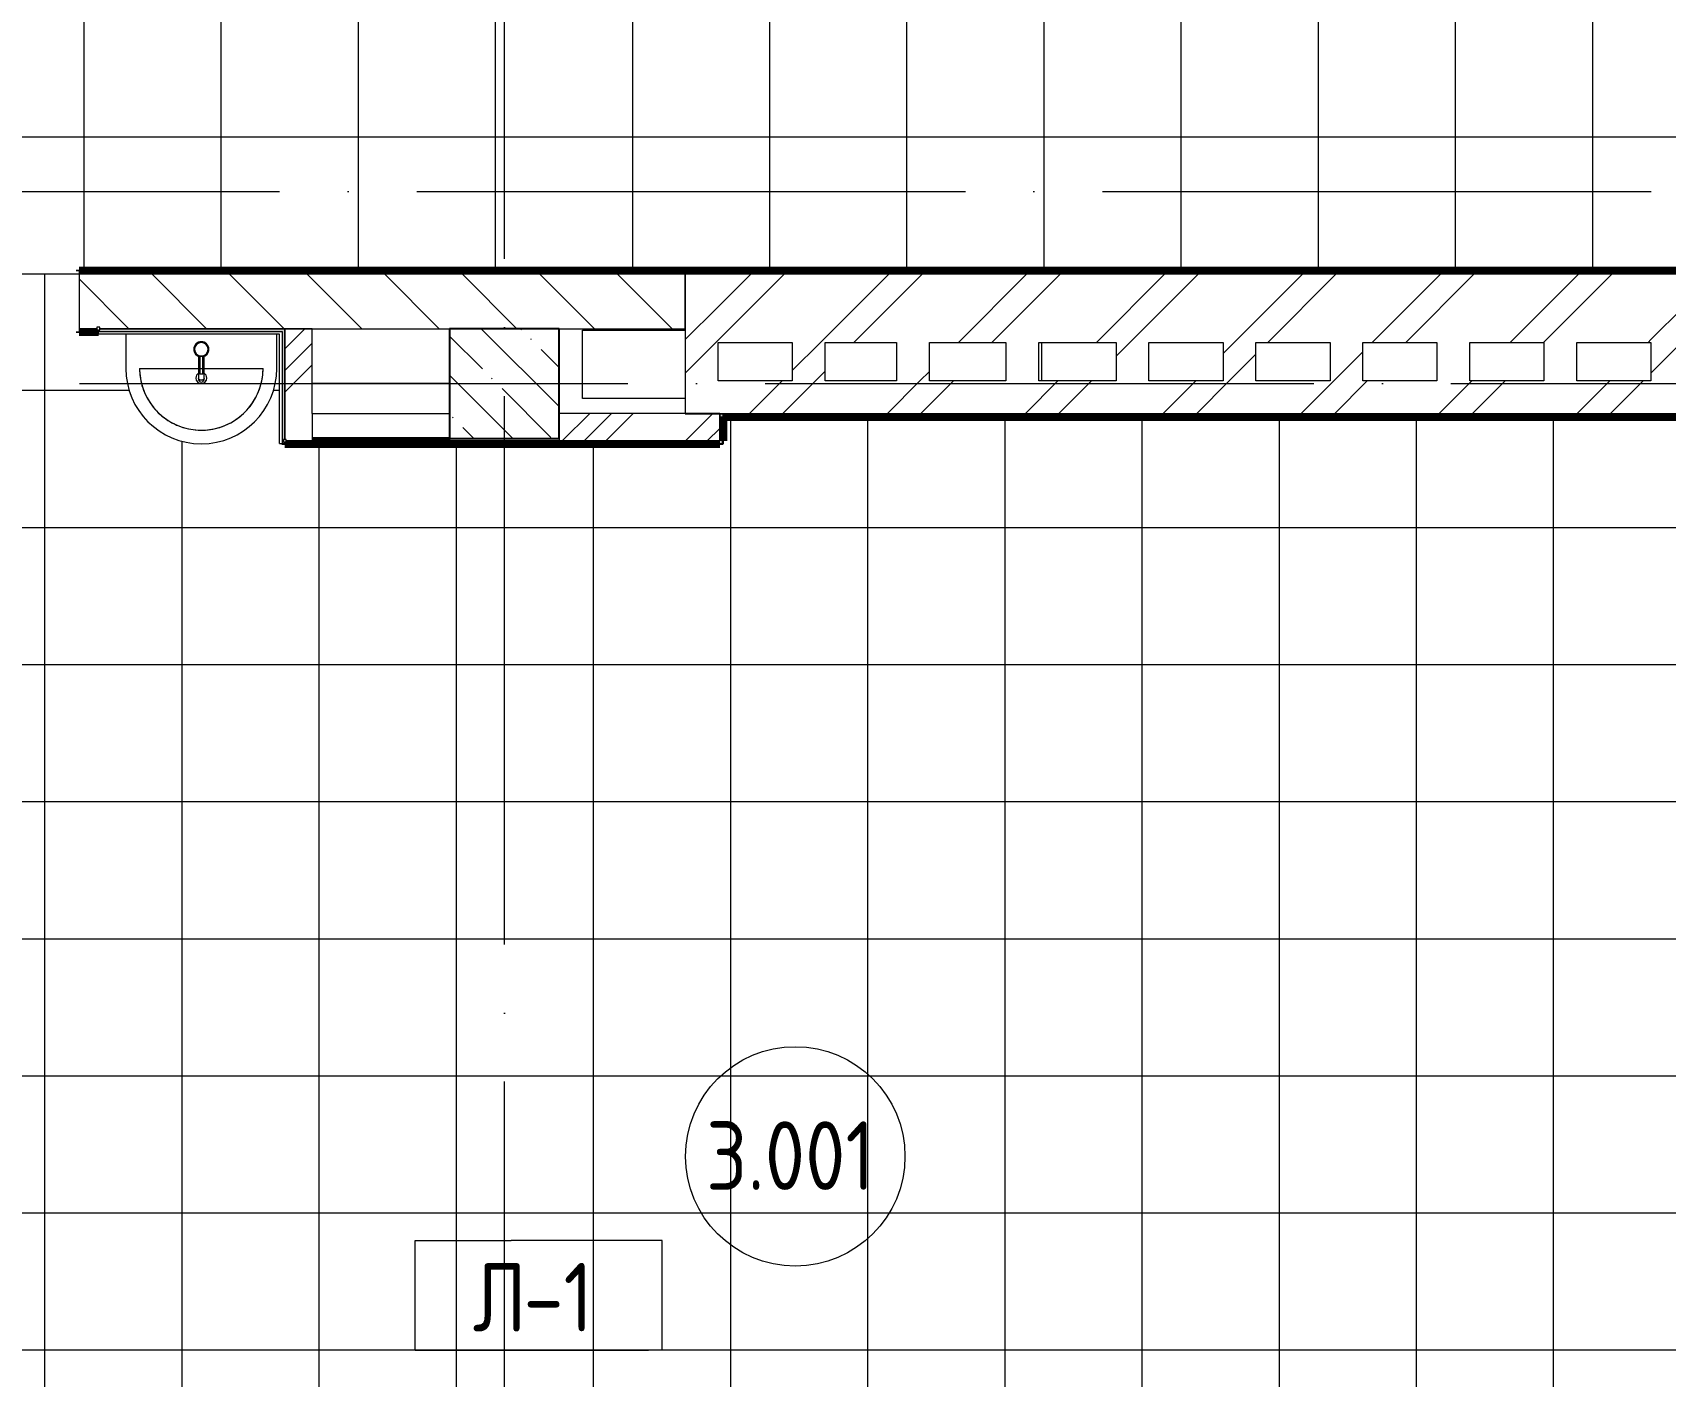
# Model space of a CAD drawing. Header units: millimetres. Extents: x 97 to 215964, y -4577 to 60645.
# Drawn here: x 61328 to 67280, y 47354 to 52255 of the extents above; entities that cross this region are included whole.
import ezdxf

# ---------------------------------------------------------------- set-up
doc = ezdxf.new("R2010")
doc.units = ezdxf.units.MM
doc.linetypes.add('ADSK_Линия сетки', pattern=[2500, 2000, -250, 0, -250])
for name, color, linetype, lineweight in [('A-AREA-____-IDEN', 2, 'Continuous', 20), ('A-FLOR-____-IDEN', 11, 'Continuous', 20), ('A-FLOR-____-OTLN', 192, 'Continuous', 9), ('A-FLOR-____-PATT', 8, 'Continuous', 9), ('A-GENM-____-MCUT', 13, 'Continuous', 9), ('A-GENM-____-OTLN', 13, 'Continuous', 9), ('A-WALL-____-MCUT', 113, 'Continuous', 9), ('A-WALL-____-PATT', 111, 'Continuous', 9), ('I-WALL-____-OTLN', 2, 'Continuous', 9), ('P-SANR-FIXT-OTLN', 6, 'Continuous', 9), ('S-COLS-____-MCUT', 52, 'Continuous', 9), ('S-COLS-____-OTLN', 52, 'Continuous', 9), ('S-GRID-____-OTLN', 1, 'Continuous', 9)]:
    doc.layers.add(name, color=color, linetype=linetype, lineweight=lineweight)
doc.styles.add('GOST Common', font='GOST_Common.ttf', dxfattribs={"width": 0.9, "height": 250})
pattern_1 = [(45, (0, 0), (-224.5064, 224.5064), []), (45, (79.38, 0), (0, 449.0128), []), (45, (-79.38, 0), (0, 449.0128), [])]
pattern_2 = [(45, (0, 0), (-251.4472, 251.4472), []), (45, (0, 381), (-251.4472, 251.4472), [])]

# ---------------------------------------------------------------- blocks, each defined once
blk = doc.blocks.new('BSC_Колонна _Прямоугольная - 400x400-31437719-О_АИ_ПП_8_400_Целиком')
at = {"layer": 'S-COLS-____-OTLN', "lineweight": 5}
h = blk.add_hatch(dxfattribs=at)
h.set_pattern_fill('FP_44', color=256, style=0, pattern_type=2)
h.set_pattern_definition([(135, (-4249.98, -50975), (-142.5619, -142.5619), []), (135, (-4107.42, -50975), (-142.5619, -142.5619), [252.016, -50.403, 3.353, -47.05])])
h.paths.add_polyline_path([(-199.8, -200), (200, -200), (200, 200), (-200, 200), (-199.8, -199)])
at = {"layer": 'S-COLS-____-MCUT', "color": 130, "lineweight": 25}
for p, q in [((200, 200), (-200, 200)), ((-200, 200), (-200, -199)), ((200, -200), (200, 200)), ((-199.8, -200), (200, -200))]:
    blk.add_line(p, q, dxfattribs=at)
blk = doc.blocks.new('ASML_АР_Отделка Люка - ВО Отделка люков_Грунтовка 0_Шпатлевка 0_Окраска 0_0-42722003-О_АИ_ПП_8_400_Целиком')
at = {"layer": 'A-GENM-____-MCUT', "color": 130, "lineweight": 25}
for p, q in [((250, 3), (-250, 3)), ((-250, 3), (-250, 0)), ((250, 0), (250, 3)), ((-250, 0), (250, 0))]:
    blk.add_line(p, q, dxfattribs=at)
blk = doc.blocks.new('0083_СОШ675_АР_R22_rvt-1-О_АИ_ПП_8_400_Целиком')
at = {"layer": 'A-WALL-____-PATT', "lineweight": 5}
h = blk.add_hatch(dxfattribs=at)
h.set_pattern_fill('FP_10', color=10, style=0, pattern_type=2)
h.set_pattern_definition([(135, (0, 0), (-141.42136, -141.42136), [])])
h.paths.add_polyline_path([(4909.7, 51175), (4909.7, 51375), (2700, 51375), (2700, 51175), (2765, 51175), (2765, 51180), (2775, 51180), (2775, 51175), (4508.8, 51175)])
h.paths.add_polyline_path([(0, 51175), (200, 51175), (200, 51375), (0, 51375)])
h = blk.add_hatch(dxfattribs=at)
h.set_pattern_fill('FP_7', color=10, style=0, pattern_type=2)
h.set_pattern_definition(pattern_2)
h.paths.add_polyline_path([(5029.7, 50865), (5029.7, 51375), (4909.7, 51375), (4909.7, 50865)])
h = blk.add_hatch(dxfattribs=at)
h.set_pattern_fill('FP_7', color=10, style=0, pattern_type=2)
h.set_pattern_definition(pattern_2)
h.paths.add_polyline_path([(8430, 51125), (8430, 51375), (5029.7, 51375), (5029.7, 51125), (8282.1, 51125)])
h = blk.add_hatch(dxfattribs=at)
h.set_pattern_fill('FP_7', color=10, style=0, pattern_type=2)
h.set_pattern_definition(pattern_2)
h.paths.add_polyline_path([(8550, 50865), (8550, 51375), (8430, 51375), (8430, 50865)])
h = blk.add_hatch(dxfattribs=at)
h.set_pattern_fill('FP_11', color=10, style=0, pattern_type=2)
h.set_pattern_definition(pattern_1)
h.paths.add_polyline_path([(3455, 50766), (3550, 50766), (3550, 51175), (3450, 51175), (3450, 50771), (3455, 50771)])
h = blk.add_hatch(dxfattribs=at)
h.set_pattern_fill('FP_7', color=10, style=0, pattern_type=2)
h.set_pattern_definition(pattern_2)
h.paths.add_polyline_path([(5419.7, 50985), (5419.7, 51125), (5299.7, 51125), (5299.7, 50985)])
h = blk.add_hatch(dxfattribs=at)
h.set_pattern_fill('FP_7', color=10, style=0, pattern_type=2)
h.set_pattern_definition(pattern_2)
h.paths.add_polyline_path([(5679.7, 50985), (5799.7, 50985), (5799.7, 51125), (5679.7, 51125)])
h = blk.add_hatch(dxfattribs=at)
h.set_pattern_fill('FP_7', color=10, style=0, pattern_type=2)
h.set_pattern_definition(pattern_2)
h.paths.add_polyline_path([(6600, 50985), (6600, 51125), (6480, 51125), (6480, 50985)])
h = blk.add_hatch(dxfattribs=at)
h.set_pattern_fill('FP_7', color=10, style=0, pattern_type=2)
h.set_pattern_definition(pattern_2)
h.paths.add_polyline_path([(6990, 50985), (6990, 51125), (6870, 51125), (6870, 50985)])
h = blk.add_hatch(dxfattribs=at)
h.set_pattern_fill('FP_7', color=10, style=0, pattern_type=2)
h.set_pattern_definition(pattern_2)
h.paths.add_polyline_path([(7380, 50985), (7380, 51125), (7260, 51125), (7260, 50985)])
h = blk.add_hatch(dxfattribs=at)
h.set_pattern_fill('FP_7', color=10, style=0, pattern_type=2)
h.set_pattern_definition(pattern_2)
h.paths.add_polyline_path([(7650, 50985), (7770, 50985), (7770, 51125), (7650, 51125)])
h = blk.add_hatch(dxfattribs=at)
h.set_pattern_fill('FP_7', color=10, style=0, pattern_type=2)
h.set_pattern_definition(pattern_2)
h.paths.add_polyline_path([(5029.7, 50865), (8430, 50865), (8430, 50985), (5029.7, 50985), (5029.7, 50930.5)])
h = blk.add_hatch(dxfattribs=at)
h.set_pattern_fill('FP_11', color=10, style=0, pattern_type=2)
h.set_pattern_definition(pattern_1)
h.paths.add_polyline_path([(5035, 50766), (5035, 50866), (4450, 50866), (4450, 50766), (4508.8, 50766)])
h = blk.add_hatch(dxfattribs=at)
h.set_pattern_fill('FP_11', color=10, style=0, pattern_type=2)
h.set_pattern_definition(pattern_1)
h.paths.add_polyline_path([(3550, 50766), (3550.2, 50766), (3550, 50773)])
at = {"layer": 'A-FLOR-____-OTLN', "color": 90}
for p, q in [((4535, 50919.9), (4535, 51169.9)), ((4535, 51169.9), (4909.7, 51169.9)), ((6210, 50985), (6210, 51125)), ((4050, 50975), (3550, 50975)), ((4909.7, 50919.9), (4535, 50919.9))]:
    blk.add_line(p, q, dxfattribs=at)
at = {"layer": 'A-WALL-____-MCUT', "color": 50, "lineweight": 13}
for p, q in [((4909.7, 51375), (2700, 51375)), ((2700, 51375), (2700, 51175)), ((4909.7, 51175), (4909.7, 51375)), ((5029.7, 51375), (4909.7, 51375)), ((4909.7, 51375), (4909.7, 50865)), ((8430, 51375), (5029.7, 51375)), ((8550, 51375), (8430, 51375)), ((2700, 51175), (2765, 51175)), ((2775, 51175), (4050, 51175)), ((3550, 51175), (3450, 51175)), ((3450, 51175), (3450, 50771)), ((3550, 50866), (3550, 51175)), ((4450, 51175), (4909.7, 51175)), ((5029.7, 50985), (5029.7, 51125)), ((5029.7, 51125), (5299.7, 51125)), ((5299.7, 51125), (5299.7, 50985)), ((5419.7, 50985), (5419.7, 51125)), ((5419.7, 51125), (5679.7, 51125)), ((5679.7, 51125), (5679.7, 50985)), ((5799.7, 50985), (5799.7, 51125)), ((5799.7, 51125), (6078, 51125)), ((6078, 51125), (6078, 50985)), ((6198, 50985), (6198, 51125)), ((6198, 51125), (6480, 51125)), ((6480, 51125), (6480, 50985)), ((6600, 50985), (6600, 51125)), ((6600, 51125), (6870, 51125)), ((6870, 51125), (6870, 50985)), ((6990, 50985), (6990, 51125)), ((6990, 51125), (7260, 51125)), ((7260, 51125), (7260, 50985)), ((7380, 50985), (7380, 51125)), ((7380, 51125), (7650, 51125)), ((7650, 51125), (7650, 50985)), ((7770, 50985), (7770, 51125)), ((7770, 51125), (8040, 51125)), ((8040, 51125), (8040, 50985)), ((8160, 50985), (8160, 51125)), ((8160, 51125), (8430, 51125)), ((8430, 51125), (8430, 50985)), ((5299.7, 50985), (5029.7, 50985)), ((5679.7, 50985), (5419.7, 50985)), ((6078, 50985), (5799.7, 50985)), ((6480, 50985), (6198, 50985)), ((6870, 50985), (6600, 50985)), ((7260, 50985), (6990, 50985)), ((7650, 50985), (7380, 50985)), ((8040, 50985), (7770, 50985)), ((8430, 50985), (8160, 50985)), ((3550.2, 50866), (3550, 50866)), ((3550.2, 50776), (3550.2, 50866)), ((5035, 50866), (4450, 50866)), ((4909.7, 50865), (5029.7, 50865)), ((5029.7, 50865), (8430, 50865)), ((5035, 50766), (5035, 50866)), ((8430, 50865), (8550, 50865)), ((3550.2, 50766), (3550.2, 50773)), ((4450, 50775), (4450, 50766)), ((3455, 50766), (3550, 50766)), ((3550, 50766), (3550.2, 50766)), ((4450, 50766), (5035, 50766))]:
    blk.add_line(p, q, dxfattribs=at)
at = {"layer": 'I-WALL-____-OTLN', "color": 90}
for p, q in [((3550.2, 50866), (4050, 50866)), ((4050, 50773), (4050, 50766))]:
    blk.add_line(p, q, dxfattribs=at)
at = {"layer": 'A-GENM-____-OTLN', "color": 90, "lineweight": 9, "rotation": 180}
blk.add_blockref('ASML_АР_Отделка Люка - ВО Отделка люков_Грунтовка 0_Шпатлевка 0_Окраска 0_0-42722003-О_АИ_ПП_8_400_Целиком', (3800.2, 50776), dxfattribs=at)
at = {"layer": 'S-COLS-____-OTLN', "color": 90, "lineweight": 9}
blk.add_blockref('BSC_Колонна _Прямоугольная - 400x400-31437719-О_АИ_ПП_8_400_Целиком', (4250, 50975), dxfattribs=at)
blk = doc.blocks.new('ВК_Умывальник_Полукруглый_Керамический_ГОСТ30493-96_R20 - 2-ой величины-3515528-О_АИ_ПП_8_400_Целиком')
at = {"layer": 'P-SANR-FIXT-OTLN', "color": 170, "lineweight": 18}
for p, q in [((2870.3, 51155), (2870.3, 51030)), ((3420.3, 51030), (3420.3, 51155.1)), ((2920.3, 51030), (3135.3, 51030)), ((3155.2, 51030), (3370.3, 51030))]:
    blk.add_line(p, q, dxfattribs=at)
at = {"layer": 'P-SANR-FIXT-OTLN', "color": 170, "lineweight": 18, "flags": 128}
blk.add_lwpolyline([(2920.3, 51030), (2920.5, 51021), (2921, 51012), (2921.9, 51003), (2923.1, 50994.1), (2924.8, 50985.3), (2926.7, 50976.5), (2929, 50967.8), (2931.7, 50959.2), (2934.7, 50950.7), (2938, 50942.4), (2941.7, 50934.1), (2945.7, 50926.1), (2950, 50918.2), (2954.6, 50910.5), (2959.6, 50902.9), (2964.8, 50895.6), (2970.3, 50888.5), (2976.1, 50881.6), (2982.2, 50875), (2988.5, 50868.6), (2995.1, 50862.4), (3001.9, 50856.6), (3009, 50851), (3016.2, 50845.7), (3023.7, 50840.6), (3031.4, 50835.9), (3039.2, 50831.5), (3047.2, 50827.5), (3055.4, 50823.7), (3063.7, 50820.3), (3072.2, 50817.2), (3080.8, 50814.4), (3089.4, 50812), (3098.2, 50810), (3107, 50808.3), (3115.9, 50806.9), (3124.9, 50805.9), (3133.8, 50805.3), (3142.8, 50805), (3151.8, 50805.1), (3160.8, 50805.5), (3169.8, 50806.3), (3178.7, 50807.5), (3187.6, 50809), (3196.4, 50810.9), (3205.1, 50813.1), (3213.7, 50815.6), (3222.3, 50818.6), (3230.6, 50821.8), (3238.9, 50825.4), (3247, 50829.3), (3255, 50833.5), (3262.7, 50838.1), (3270.3, 50842.9), (3277.7, 50848.1), (3284.9, 50853.5), (3291.8, 50859.2), (3298.5, 50865.2), (3305, 50871.5), (3311.2, 50878), (3317.1, 50884.8), (3322.8, 50891.7), (3328.2, 50899), (3333.3, 50906.4), (3338.1, 50914), (3342.6, 50921.8), (3346.7, 50929.8), (3350.6, 50937.9), (3354.1, 50946.2), (3357.3, 50954.6), (3360.1, 50963.1), (3362.6, 50971.8), (3364.8, 50980.5), (3366.6, 50989.3), (3368, 50998.2), (3369.1, 51007.2), (3369.8, 51016.1), (3370.2, 51025.1), (3370.3, 51030)], dxfattribs=at)
at = {"layer": 'P-SANR-FIXT-OTLN', "color": 170, "lineweight": 18}
for centre, radius, start, end in [((3145.3, 51030), 275, 180, 0), ((3145.3, 51030), 225, 180, 0), ((3145.3, 50995), 20, 120, 180), ((3145.3, 50995), 20, 0, 60), ((3145.3, 50995), 20, 180, 0)]:
    blk.add_arc(centre, radius, start, end, dxfattribs=at)
blk = doc.blocks.new('xxx_Смеситель_ГОСТ 25809-96_R20 - Смеситель-3431601-О_АИ_ПП_8_400_Целиком')
at = {"layer": 'P-SANR-FIXT-OTLN', "color": 170, "lineweight": 18}
for p, q in [((3135.3, 51074.8), (3135.3, 51016.6)), ((3139.3, 51075.4), (3139.3, 51029.7)), ((3151.3, 51029.7), (3151.3, 51075.4)), ((3155.3, 51016.6), (3155.3, 51074.8)), ((3135.3, 51016.6), (3135.3, 50993.9)), ((3139.3, 51029.7), (3139.3, 51009)), ((3140.3, 51029.8), (3150.3, 51029.8)), ((3151.3, 51009), (3151.3, 51029.7)), ((3155.3, 50993.9), (3155.3, 51016.6)), ((3135.3, 50993.9), (3135.3, 50990)), ((3140.3, 51009), (3139.3, 51009)), ((3139.3, 51009), (3140.3, 51009)), ((3150.3, 51009), (3140.3, 51009)), ((3150.3, 51009), (3151.3, 51009)), ((3151.3, 51009), (3150.3, 51009)), ((3155.3, 50990), (3155.3, 50993.9))]:
    blk.add_line(p, q, dxfattribs=at)
for radius, start, end in [(27.5, 0, 180), (27.5, 161.97695, 180), (27.5, 180, 198.02305), (27.5, 180, 258.92236), (27.5, 143.31191, 156.6878), (27.5, 203.3122, 216.68809), (24.5, 360, 180), (24.5, 180, 360), (27.5, 101.97674, 135), (27.5, 225, 258.02326), (24.5, 255, 259.77016), (24.5, 255, 259.77016), (27.5, 83.31162, 96.68751), (24.5, 280.22984, 285), (24.5, 280.22984, 285), (27.5, 281.0769, 0), (27.5, 45, 78.02263), (27.5, 281.97737, 315), (27.5, 23.31133, 36.68722), (27.5, 323.31278, 336.68867), (27.5, 0, 18.02234), (27.5, 341.97766, 0)]:
    blk.add_arc((3145.3, 51100), radius, start, end, dxfattribs=at)
for start_param, end_param in [(3.141593, 4.712389), (4.712389, 6.283185)]:
    blk.add_ellipse((3145.3, 50990), major_axis=(10, 0), ratio=0.965926, start_param=start_param, end_param=end_param, dxfattribs=at)
for points, knots in [([(3138.6, 51076.4), (3138.7, 51076.4), (3138.8, 51076.3), (3139.2, 51076.2), (3139.8, 51076.1), (3140.4, 51076), (3140.7, 51075.9)], [0.77430556, 0.77430556, 0.77430556, 0.77430556, 0.78298611, 0.79166667, 0.82638889, 0.86111111, 0.86111111, 0.86111111, 0.86111111]), ([(3149.8, 51075.9), (3150.1, 51075.9), (3150.6, 51076), (3151.1, 51076.2), (3151.6, 51076.3), (3151.8, 51076.4), (3151.9, 51076.4)], [0.13888889, 0.13888889, 0.13888889, 0.13888889, 0.16666667, 0.19444444, 0.20833333, 0.22222222, 0.22222222, 0.22222222, 0.22222222]), ([(3140.3, 51020.3), (3138.8, 51019.9), (3136.8, 51019.1), (3135.5, 51017.7), (3135.3, 51016.9), (3135.3, 51016.6)], [0.1666667, 0.1666667, 0.1666667, 0.1666667, 0.3333333, 0.4166667, 0.5, 0.5, 0.5, 0.5]), ([(3139.3, 51029.3), (3139.3, 51029.3), (3139.3, 51029.3), (3139.4, 51029.2), (3139.6, 51029.2), (3139.8, 51029.2), (3140.1, 51029.2), (3140.3, 51029.2)], [0, 0, 0, 0, 0.166667, 0.333333, 0.5, 0.666667, 1, 1, 1, 1]), ([(3151.3, 51029.7), (3151.3, 51029.7), (3151.2, 51029.7), (3151.1, 51029.8), (3151, 51029.8), (3150.7, 51029.8), (3150.4, 51029.8), (3150.3, 51029.8)], [0, 0, 0, 0, 0.166667, 0.333333, 0.5, 0.666667, 1, 1, 1, 1]), ([(3145.3, 50986.8), (3144.4, 50986.8), (3143.1, 50986.9), (3141.4, 50987.3), (3140.3, 50987.7), (3139.3, 50988.1), (3138.7, 50988.5), (3138, 50989), (3137.3, 50989.5), (3136.7, 50990.2), (3136.3, 50990.7), (3136, 50991.2), (3135.8, 50991.6), (3135.6, 50992), (3135.5, 50992.5), (3135.4, 50992.9), (3135.3, 50993.4), (3135.3, 50993.7), (3135.3, 50993.9)], [0, 0, 0, 0, 0.0833333, 0.125, 0.1666667, 0.2083333, 0.2291667, 0.25, 0.2916667, 0.3333333, 0.3541667, 0.375, 0.3958333, 0.4166667, 0.4375, 0.4583333, 0.4791667, 0.5, 0.5, 0.5, 0.5]), ([(3155.3, 50993.9), (3155.3, 50993.7), (3155.3, 50993.4), (3155.2, 50992.9), (3155.1, 50992.5), (3154.9, 50992), (3154.7, 50991.6), (3154.5, 50991.2), (3154.2, 50990.7), (3153.9, 50990.3), (3153.6, 50989.9), (3153.1, 50989.4), (3152.5, 50989), (3151.9, 50988.5), (3151.2, 50988.1), (3150.3, 50987.7), (3149.1, 50987.3), (3147.5, 50986.9), (3146.1, 50986.8), (3145.3, 50986.8)], [0.5, 0.5, 0.5, 0.5, 0.5208333, 0.5416667, 0.5625, 0.5833333, 0.6041667, 0.625, 0.6458333, 0.6666667, 0.6875, 0.7083333, 0.75, 0.7708333, 0.7916667, 0.8333333, 0.875, 0.9166667, 1, 1, 1, 1])]:
    blk.add_open_spline(points, degree=3, knots=knots, dxfattribs=at)
for points in [[(3139.3, 51075.4), (3139.3, 51075.4), (3139.4, 51075.4), (3139.6, 51075.4), (3139.8, 51075.3), (3140, 51075.3), (3140.2, 51075.3), (3140.3, 51075.3)], [(3139.4, 51074.9), (3139.3, 51074.9), (3139.3, 51074.9), (3139.3, 51075), (3139.3, 51075)], [(3140.3, 51075.3), (3141.9, 51074.9), (3145.3, 51074.6), (3148.6, 51074.9), (3150.3, 51075.3)], [(3150.3, 51075.3), (3150.4, 51075.3), (3150.5, 51075.3), (3150.8, 51075.3), (3151, 51075.4), (3151.1, 51075.4), (3151.2, 51075.4), (3151.2, 51075.4)], [(3151.3, 51075), (3151.3, 51075), (3151.3, 51075), (3151.2, 51074.9)], [(3140.3, 51029.8), (3140.1, 51029.8), (3139.7, 51029.8), (3139.4, 51029.8), (3139.3, 51029.7), (3139.3, 51029.7)], [(3150.3, 51029.2), (3150.4, 51029.2), (3150.8, 51029.2), (3151.2, 51029.2), (3151.3, 51029.3), (3151.3, 51029.3)], [(3155.3, 51016.6), (3155.3, 51016.9), (3155, 51017.7), (3154, 51018.7), (3152.4, 51019.6), (3151, 51020.1), (3150.3, 51020.3)]]:
    blk.add_open_spline(points, degree=3, dxfattribs=at)
blk = doc.blocks.new('0083_СОШ675_ВК_R22_rvt-1-О_АИ_ПП_8_400_Целиком')
at = {"layer": 'P-SANR-FIXT-OTLN', "color": 170, "lineweight": 18}
for name in ['ВК_Умывальник_Полукруглый_Керамический_ГОСТ30493-96_R20 - 2-ой величины-3515528-О_АИ_ПП_8_400_Целиком', 'xxx_Смеситель_ГОСТ 25809-96_R20 - Смеситель-3431601-О_АИ_ПП_8_400_Целиком']:
    blk.add_blockref(name, (0, 0), dxfattribs=at)
blk = doc.blocks.new('BSC_Колонна _Прямоугольная - ПР-1_Профиль торцевой для плитки-3497357-О_АИ_ПП_8_400_Целиком')
at = {"layer": 'S-COLS-____-MCUT'}
for p, q in [((5, 5), (-5, 5)), ((-5, 5), (-5, -5)), ((5, -5), (5, 5)), ((-5, -5), (5, -5))]:
    blk.add_line(p, q, dxfattribs=at)
blk = doc.blocks.new('ADSK_Марка_Перекрытие - Типоразмер_ADSK_Марка-158127-О_АИ_ПП_8_400_Целиком')
at = {"layer": 'A-FLOR-____-IDEN'}
for p, q in [((-4.5, 4), (-1, 4)), ((-4.5, 0), (-4.5, 4)), ((4.5, 4), (-1, 4)), ((4.5, 0), (4.5, 4)), ((4.5, 0), (-4.5, 0)), ((-4.5, 0), (4, 0))]:
    blk.add_line(p, q, dxfattribs=at)
blk = doc.blocks.new('ADSK_Марка_Помещение_ОдноЗначение - Номер-159740-О_АИ_ПП_8_400_Целиком')
at = {"layer": 'A-AREA-____-IDEN'}
blk.add_circle((0, 0), 4, dxfattribs=at)

msp = doc.modelspace()

# ---------------------------------------------------------------- hatches: boundary and pattern name
at = {"layer": 'A-FLOR-____-PATT'}
h = msp.add_hatch(dxfattribs=at)
h.set_pattern_fill('FP_198', color=256, style=0, pattern_type=2)
h.set_pattern_definition([(0, (75015.37, 54875), (0, 500), []), (90, (75015.37, 54875), (-500, 3e-14), [])])
h.paths.add_polyline_path([(67497.865903, 54675.000586), (67497.865903, 54874.998278), (65857.887824, 54874.997327), (65857.887824, 54675)])
h.paths.add_polyline_path([(58997.877039, 51374.999414), (61497.865903, 51375), (61497.865903, 51390), (73547.909746, 51390), (73547.909746, 51375), (76047.909746, 51374.999414), (76047.909746, 51390), (76847.887824, 51390), (76847.887824, 51375), (79347.887824, 51374.999414), (79347.887824, 51390), (85947.887824, 51390), (85947.887824, 51375), (88447.887824, 51375), (88447.887824, 51390), (91217.865903, 51390), (91217.865903, 51674.999707), (91232.865903, 51674.999707), (91232.865903, 54374.999707), (91217.865903, 54374.999707), (91217.865903, 54660.000586), (87567.865903, 54660.267855), (87567.865903, 54675.000586), (87572.865903, 54675.000586), (87572.727233, 54875), (86072.887824, 54875), (86072.865903, 54675), (86067.865903, 54675), (86067.865903, 54660.000586), (83722.865903, 54660.000586), (83722.865903, 54665.000586), (83712.865903, 54665.000586), (83712.865903, 54675.000586), (83707.865903, 54675), (83707.865903, 57260), (82952.865903, 57260), (82952.865903, 57265), (82942.865903, 57265), (82942.865903, 57274.999414), (82937.865903, 57274.999414), (82937.865903, 58360), (81472.865903, 58360), (81472.865903, 58199.999414), (81454.865903, 58199.999414), (81454.865903, 58160.000586), (81449.865903, 58160.000586), (81449.865903, 58150.000586), (81439.865903, 58150.000586), (81439.865903, 58145.000586), (81212.865903, 58145.000586), (81212.865903, 58064.999414), (81197.887824, 58064.999414), (81197.887824, 57014.999414), (81212.865903, 57014.999414), (81212.865903, 54675), (81207.865903, 54675), (81207.865903, 54665.000586), (81197.865903, 54665.000586), (81196.736835, 54660.000586), (77670.156824, 54660.000586), (77670.156824, 54655.000586), (77168.506824, 54655.000586), (77168.506824, 54660.000586), (74557.887824, 54660.000586), (74557.887824, 54675), (74547.903648, 54675), (74547.903648, 54795), (73507.887824, 54793.858951), (73507.887824, 54660.000586), (72397.903648, 54660.000586), (72397.347315, 54665.000586), (72387.903648, 54665.000586), (72387.903648, 54675), (72382.903648, 54675), (72382.903648, 58274.820414), (72127.634255, 58274.820414), (72127.634255, 58360.000586), (68167.882899, 58360.000586), (68167.882899, 58274.820414), (67912.865903, 58274.820414), (67912.865903, 54675), (67907.865903, 54675), (67907.865903, 54665.000586), (67897.865903, 54665.000586), (67897.865903, 54660.000586), (67497.887824, 54660.000586), (67497.861097, 54675.000586), (65857.887824, 54675), (65857.887824, 54660.000586), (58897.865903, 54660.000586), (58897.865903, 54389.998828), (58812.865903, 54389.998828), (58812.865903, 51625.272332), (58897.865903, 51625.272332), (58897.865903, 51390), (58997.865903, 51390), (58997.865903, 51375)])
h.paths.add_polyline_path([(62072.865903, 51374.999414), (62072.858467, 51375), (62048.935421, 51374.999414)])
h.paths.add_polyline_path([(63827.596882, 51374.999414), (63827.593201, 51375), (63707.596601, 51375)])
h.paths.add_polyline_path([(77430.135801, 54335.471708), (77435.222154, 54336.294976), (77429.272738, 54336.033665)])
h.paths.add_polyline_path([(77273.859773, 54485.215954), (77273.635801, 54492.477542), (77273.221587, 54492.477542), (77273.4413, 54489.977542)])
h.paths.add_polyline_path([(77587.050015, 54492.477542), (77585.635801, 54492.477542), (77586.828614, 54489.977542)])
h.paths.add_polyline_path([(77450.440711, 54336.790443), (77450.258982, 54337.478492), (77450.258982, 54336.796702)])
h.paths.add_polyline_path([(77430.135801, 54335.471708), (77404.811487, 54337.655731), (77387.175338, 54341.54585), (77363.928848, 54350.095785), (77344.334525, 54361.111481), (77327.362527, 54374.705094), (77307.824774, 54393.658277), (77301.646812, 54403.413831), (77289.14902, 54424.103452), (77276.792628, 54462.292771), (77273.975924, 54478.461488), (77272.635801, 54608.303456), (77273.635801, 54654.977542), (77587.635801, 54653.977542), (77587.010868, 54482.669965), (77580.558337, 54448.74092), (77578.729019, 54441.887602), (77573.294833, 54428.727542), (77566.01572, 54414.727542), (77557.597718, 54400.529333), (77552.446828, 54394.560594), (77546.268867, 54386.734718), (77538.719585, 54379.497471), (77532.039629, 54373.004497), (77523.0402, 54366.296943), (77515.937077, 54360.991355), (77505.832609, 54355.289784), (77495.57831, 54349.684638), (77486.181688, 54345.473086), (77485.365193, 54346.159705), (77460.320572, 54338.509404), (77440.197391, 54335.888761), (77431.462427, 54335.526697)])
h.paths.add_polyline_path([(77389.662411, 54340.761056), (77391.929981, 54340.874159), (77389.662411, 54342.294384), (77386.371493, 54342.276076), (77389.474143, 54340.847728)])
h.paths.add_polyline_path([(77462.397563, 54374.126093), (77473.431297, 54377.404099), (77464.032543, 54374.711079)])
h.paths.add_polyline_path([(77364.170136, 54388.846654), (77360.920678, 54391.910018), (77363.381013, 54389.43687)])
h.paths.add_polyline_path([(77334.408219, 54417.099697), (77323.505902, 54438.284871), (77316.009019, 54450.538922), (77324.622803, 54431.232582), (77330.463587, 54422.862044), (77333.7616, 54418.044282)])
h.paths.add_polyline_path([(77333.053762, 54419.443312), (77324.047689, 54433.548522), (77317.156322, 54448.93031), (77318.029386, 54448.93031), (77332.661396, 54420.213373)])
h.paths.add_polyline_path([(77530.581242, 54422.862044), (77540.001397, 54440.063502), (77534.518545, 54430.386823), (77530.952332, 54424.323981)])
h.paths.add_polyline_path([(77538.063723, 54435.674534), (77539.306435, 54436.169407), (77538.350527, 54436.113709)])
h.paths.add_polyline_path([(77544.564709, 54451.134162), (77544.488503, 54453.137186), (77544.799473, 54452.231181)])
h.paths.add_polyline_path([(77450.582501, 54460.53943), (77447.535801, 54459.839858), (77449.405958, 54459.989488)])
h.paths.add_polyline_path([(77448.532291, 54458.113886), (77460.496891, 54471.581052), (77453.904643, 54463.771943), (77449.262304, 54458.977542)])
h.paths.add_polyline_path([(77406.528666, 54464.194831), (77399.641864, 54473.907097), (77400.950598, 54470.796993), (77406.366959, 54464.386226)])
h.paths.add_polyline_path([(77430.135801, 54454.594235), (77439.048989, 54455.572843), (77433.90108, 54455.383619), (77422.235086, 54455.849076), (77414.087905, 54458.977542), (77421.51818, 54455.493646), (77428.219531, 54454.664079), (77429.321752, 54454.623905)])
h.paths.add_polyline_path([(77465.700608, 54489.977542), (77464.945256, 54490.012829), (77464.95702, 54493.561658)])
h.paths.add_polyline_path([(77460.629738, 54507.609083), (77460.629738, 54506.047987), (77460.680935, 54507.377542)])
h.paths.add_polyline_path([(77460.922729, 54472.176595), (77464.963385, 54484.493328), (77465.203389, 54493.676358), (77462.204425, 54507.609083), (77464.933223, 54493.676358), (77464.129591, 54480.398015), (77460.938741, 54472.224641)])
h.paths.add_polyline_path([(77409.689101, 54519.415654), (77412.735801, 54520.115226), (77409.907292, 54519.517641)])
h.paths.add_polyline_path([(77544.850392, 54527.896082), (77535.648799, 54548.722503), (77529.808015, 54557.09304), (77529.980673, 54555.051087), (77544.262583, 54528.955999)])
h.paths.add_polyline_path([(77455.171732, 54515.013473), (77443.282308, 54523.247927), (77432.052071, 54525.291005), (77421.928807, 54524.571465), (77426.370521, 54524.571465), (77438.036516, 54524.106008), (77446.183697, 54520.977542), (77455.088321, 54515.057069)])
h.paths.add_polyline_path([(77313.369965, 54521.444943), (77314.869338, 54523.914644), (77313.445349, 54521.682875)])
h.paths.add_polyline_path([(77544.262583, 54527.059581), (77531.479026, 54554.570289), (77541.863712, 54535.422629), (77544.020547, 54527.896082)])
h.paths.add_polyline_path([(77343.51522, 54576.598123), (77348.885554, 54580.422629), (77345.379194, 54578.0284)])
h.paths.add_polyline_path([(77357.537967, 54586.624205), (77351.820623, 54582.971082), (77356.895713, 54586.192763)])
h.paths.add_polyline_path([(77377.470978, 54598.705996), (77381.14273, 54599.843138), (77377.710198, 54598.803489)])
h.paths.add_polyline_path([(77475.816828, 54601.552235), (77465.119381, 54605.244005), (77473.339293, 54602.336689), (77475.580888, 54601.62694)])
h.paths.add_polyline_path([(77454.45864, 54608.234346), (77443.111565, 54610.76925), (77454.142963, 54608.303456)])
h = msp.add_hatch(dxfattribs=at)
h.set_pattern_fill('FP_176', color=256, style=0, pattern_type=2)
h.set_pattern_definition([(270, (81372.87, 47450), (500, 3e-14), []), (0, (81372.87, 47450), (0, 500), [])])
h.paths.add_polyline_path([(63637.887825, 43540.000586), (67332.865903, 43540.000586), (67332.865903, 43725), (67337.865903, 43725), (67337.865903, 43735), (67347.865903, 43735), (67348.291434, 43740), (67532.887824, 43740), (67532.887824, 50760.000586), (67347.887824, 50760.000586), (67347.844012, 50765.000586), (67337.887824, 50765.000586), (67337.887824, 50775), (67332.887824, 50775.382373), (67332.887824, 50850), (63847.926742, 50850), (63847.926742, 50766.000586), (63842.926742, 50766.000586), (63842.926742, 50756.000586), (63832.926742, 50755.295802), (63832.926742, 50751.000586), (62247.865903, 50751.000586), (62247.865903, 50756.000586), (62227.865903, 50756.000586), (62227.865903, 51155), (62218.160609, 51155), (62218.160609, 51029.976956), (62212.1512, 50972.801241), (62194.38561, 50918.124379), (62163.536929, 50866), (62127.171526, 50825.612129), (62080.660609, 50791.81997), (62028.140283, 50768.436414), (61971.905937, 50756.483435), (61914.415282, 50756.483435), (61858.180936, 50768.436414), (61802.875404, 50793.84354), (61759.149693, 50825.612129), (61720.680936, 50868.336012), (61691.935609, 50918.124379), (61674.170019, 50972.801241), (61668.160609, 51029.976956), (61668.160609, 51155), (61567.865903, 51155), (61567.865903, 51160), (61497.887824, 51160), (61497.159643, 51374.999414), (58997.865903, 51374.999414), (58997.887824, 51110), (59012.887824, 51110), (59012.887824, 50775), (59007.887824, 50774.972247), (59007.887824, 50765), (58997.887824, 50765), (58997.440371, 50760), (58812.887824, 50760), (58812.887824, 43747.000586), (59422.865903, 43747.000586), (59422.865903, 43742.000586), (59432.865903, 43742.000586), (59432.865903, 43732.000586), (59437.865903, 43732.000586), (59437.865903, 43540.000586), (62832.887824, 43540.000586), (62832.887824, 43732), (62837.887824, 43732), (62837.887824, 43742), (62847.887824, 43742), (62847.887824, 43747), (63622.887825, 43747), (63623.360159, 43742), (63632.887825, 43742), (63632.887825, 43732), (63637.887825, 43732), (63637.887825, 43602.756471)])
h.paths.add_polyline_path([(62847.887824, 43725), (63247.865903, 43725), (63247.865903, 43731.999414), (62847.88841, 43731.999414)])
h.paths.add_polyline_path([(58997.865903, 43725), (58997.887824, 43725), (58997.865903, 43732), (58797.887824, 43732.000586), (58797.887824, 43725), (58904.535757, 43725)])
h.paths.add_polyline_path([(61936.089542, 50983.146829), (61934.227183, 50987.029115), (61935.556265, 50984.976956)])
h.paths.add_polyline_path([(61943.160609, 50974.976956), (61948.33699, 50975.65844), (61953.160609, 50977.656448), (61957.302745, 50980.83482), (61960.481118, 50984.976956), (61962.886504, 50992.894917), (61963.160609, 50994.976956), (61961.291539, 51003.020427), (61960.481118, 51004.976956), (61956.164391, 51009.992581), (61953.160609, 51012.297464), (61952.819868, 50992.029115), (61951.091337, 50987.029115), (61950.231677, 50983.146829), (61945.7488, 50980.646829), (61940.572419, 50980.646829), (61936.089542, 50983.146829), (61933.160609, 51000.866753), (61933.160609, 51012.297464), (61929.018474, 51009.119092), (61925.840101, 51004.976956), (61923.842093, 51000.153337), (61923.434715, 50992.894917), (61924.245056, 50988.827736), (61925.840101, 50984.976956), (61929.018474, 50980.83482), (61933.160609, 50977.656448), (61937.984229, 50975.65844)])
at = {"layer": 'A-WALL-____-PATT'}
h = msp.add_hatch(color=7, dxfattribs=at)
h.paths.add_polyline_path([(91222.865903, 51375), (91222.865903, 51385), (88447.887824, 51385), (88447.887824, 51375), (90977.412326, 51375)])
h.paths.add_polyline_path([(85317.492931, 51375), (85947.887824, 51375), (85947.887824, 51385), (79347.887824, 51385), (79347.887824, 51375), (84688.612999, 51375)])
h.paths.add_polyline_path([(76847.887824, 51375), (76847.887824, 51385), (76047.909746, 51385), (76047.909746, 51375)])
h.paths.add_polyline_path([(73547.909746, 51375), (73547.909746, 51385), (61497.865903, 51385), (61497.865903, 51375), (73368.77421, 51375)])
h.paths.add_polyline_path([(58997.865903, 51375), (58997.865903, 51385), (58797.865903, 51385), (58797.865903, 51375), (58904.535757, 51375)])
for points in [[(61734.495454, 51165), (62237.865903, 51165), (62237.865903, 51175), (61572.865903, 51175), (61572.865903, 51170), (61562.865903, 51170), (61562.865903, 51175), (61497.887824, 51175), (61497.887824, 51165), (61572.865903, 51165)], [(62247.865903, 50756.000586), (62247.865903, 50761.000586), (62242.865903, 50761.000586), (62242.865903, 50771.000586), (62247.865903, 50771.000586), (62247.865903, 51175), (62237.865903, 51175), (62237.865903, 50756.000586), (62242.865903, 50756.000586)], [(67337.887824, 50855), (67347.887824, 50855), (67347.887824, 50865), (63832.926742, 50865), (63832.926742, 50855), (67079.974882, 50855)], [(63842.926742, 50766.000586), (63842.926742, 50855), (63832.926742, 50855), (63832.926742, 50766.000586)], [(63842.926742, 50756.000586), (63842.926742, 50766.000586), (62252.865903, 50766.000586), (62252.865903, 50761.000586), (62247.865903, 50761.000586), (62247.865903, 50756.000586), (63306.695286, 50756.000586)]]:
    msp.add_hatch(color=7, dxfattribs=at).paths.add_polyline_path(points)

# ---------------------------------------------------------------- linework, layer by layer
at = {"layer": 'A-FLOR-____-OTLN'}
msp.add_line((58997.865903, 51374.999414), (61497.865903, 51374.999414), dxfattribs=at)
at = {"layer": 'A-WALL-____-MCUT', "color": 7}
for p, q in [((73547.909746, 51385), (61497.865903, 51385)), ((61497.865903, 51385), (61497.865903, 51375)), ((61497.865903, 51375), (73547.909746, 51375)), ((61562.865903, 51175), (61497.887824, 51175)), ((61497.887824, 51175), (61497.887824, 51165)), ((61497.887824, 51165), (61567.865903, 51165)), ((62247.865903, 51175), (61572.865903, 51175)), ((62247.865903, 50771.000586), (62247.865903, 51175)), ((67347.887824, 50865), (63832.926742, 50865)), ((63832.926742, 50865), (63832.926742, 50766.000586)), ((63842.926742, 50855), (67337.887824, 50855)), ((63842.926742, 50756.000586), (63842.926742, 50855)), ((62237.865903, 50756.000586), (63842.926742, 50756.000586)), ((63832.926742, 50766.000586), (62252.865903, 50766.000586))]:
    msp.add_line(p, q, dxfattribs=at)
at = {"layer": 'I-WALL-____-OTLN', "color": 5, "lineweight": 90}
for p, q in [((61497.865903, 51390), (73547.909746, 51390)), ((61497.865903, 51390), (61497.865903, 51385)), ((61497.887824, 51165), (61497.887824, 51160)), ((61567.865903, 51160), (61497.887824, 51160)), ((67337.887824, 50850), (63842.926742, 50850)), ((63847.926742, 50855.014265), (63847.926742, 50766.000586)), ((62247.865903, 50756.000586), (62247.865903, 50751.000586)), ((63832.926742, 50751.000586), (62247.865903, 50751.000586)), ((63832.926742, 50751.000586), (63832.926742, 50756.000586)), ((63842.926742, 50766.000586), (63847.926742, 50766.000586))]:
    msp.add_line(p, q, dxfattribs=at)
at = {"layer": 'I-WALL-____-OTLN'}
for p, q in [((61567.865903, 51165), (62237.865903, 51165)), ((61567.865903, 51155), (61567.865903, 51165)), ((62227.865903, 51155), (61567.865903, 51155)), ((62227.865903, 50756.000586), (62227.865903, 51155)), ((62237.865903, 51165), (62237.865903, 50756.000586)), ((62227.865903, 50756.000586), (62237.865903, 50756.000586))]:
    msp.add_line(p, q, dxfattribs=at)
at = {"layer": 'S-GRID-____-OTLN', "linetype": 'ADSK_Линия сетки'}
for p, q in [((63047.887824, -3572.657751), (63047.887824, 60644.999414)), ((55228.336609, 51675.000586), (215146.441901, 51675.000586)), ((56498.336609, 50975.000586), (213876.441901, 50975.000586))]:
    msp.add_line(p, q, dxfattribs=at)

# ---------------------------------------------------------------- block references
at = {"color": 250, "lineweight": 5}
for name in ['0083_СОШ675_АР_R22_rvt-1-О_АИ_ПП_8_400_Целиком', '0083_СОШ675_ВК_R22_rvt-1-О_АИ_ПП_8_400_Целиком']:
    msp.add_blockref(name, (58797.887824, 0), dxfattribs=at)
at = {"layer": 'A-AREA-____-IDEN', "xscale": 99.99999999999993, "yscale": 99.99999999999993, "zscale": 99.99999999999993}
msp.add_blockref('ADSK_Марка_Помещение_ОдноЗначение - Номер-159740-О_АИ_ПП_8_400_Целиком', (64108.366474, 48156.508092), dxfattribs=at)
at = {"layer": 'A-FLOR-____-IDEN', "xscale": 99.99999999999993, "yscale": 99.99999999999993, "zscale": 99.99999999999993}
msp.add_blockref('ADSK_Марка_Перекрытие - Типоразмер_ADSK_Марка-158127-О_АИ_ПП_8_400_Целиком', (63172.865903, 47449.999707), dxfattribs=at)
at = {"layer": 'S-COLS-____-OTLN'}
for p in [(61567.865903, 51175), (62247.865903, 50766.000586)]:
    msp.add_blockref('BSC_Колонна _Прямоугольная - ПР-1_Профиль торцевой для плитки-3497357-О_АИ_ПП_8_400_Целиком', p, dxfattribs=at)

# ---------------------------------------------------------------- texts
at = {"layer": 'A-AREA-____-IDEN', "lineweight": 9, "insert": (63783.009217, 48284.233163), "char_height": 250, "width": 800.8858125, "attachment_point": 1, "style": 'GOST Common'}
msp.add_mtext('3.001', dxfattribs=at)
at = {"layer": 'A-FLOR-____-IDEN', "lineweight": 9, "char_height": 250, "attachment_point": 1, "style": 'GOST Common'}
for s, insert, width in [('\\fGOST Common|b0|i0|c204|p34|;\\W.9;Л', (62933.185057, 47767.837281), 223.6708125), ('-1', (63117.731932, 47767.837281), 331.898625)]:
    msp.add_mtext(s, dxfattribs=dict(at, insert=insert, width=width))

doc.saveas('drawing.dxf')
